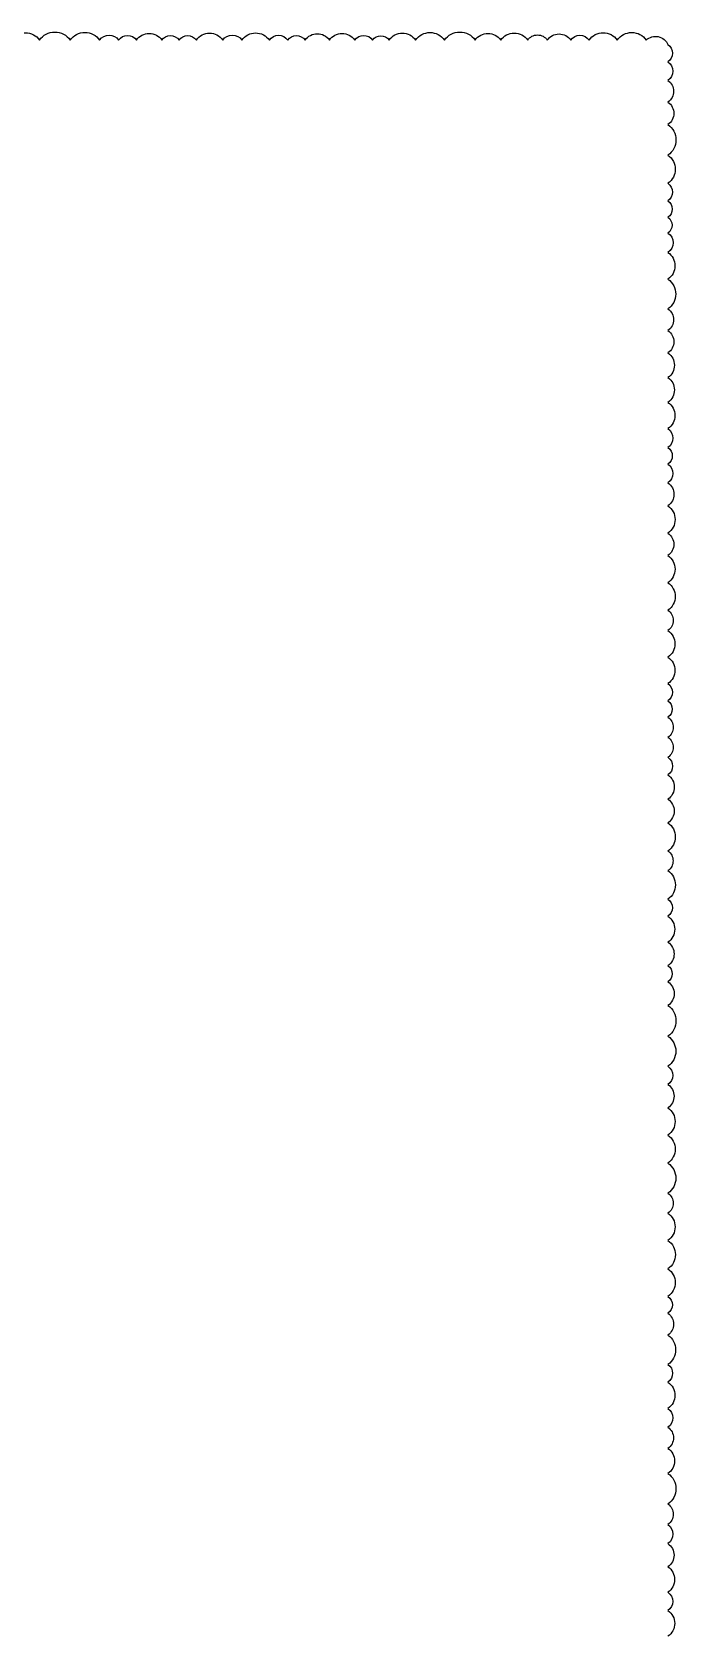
# Model space of a CAD drawing. Header units: millimetres. Extents: x 5400 to 3023951, y -127214 to 225084.
# Drawn here: x 1633122 to 1660911, y -73741 to -4609 of the extents above; entities that cross this region are included whole.
import ezdxf

# ---------------------------------------------------------------- set-up
doc = ezdxf.new("R2010")
doc.units = ezdxf.units.MM
doc.header["$LTSCALE"] = 100
doc.layers.add('ccu11-Dim', color=8, linetype='Continuous')

msp = doc.modelspace()

# ---------------------------------------------------------------- linework, layer by layer
at = {"layer": 'ccu11-Dim', "color": 1}
msp.add_lwpolyline([(1632237.3, -4953.4, -0.5205671), (1633444, -4953.4, -0.5205671), (1634765.2, -4953.4, -0.5205671), (1636038.5, -4953.4, -0.5205671), (1636858.3, -4953.4, -0.5205671), (1637627.1, -4953.4, -0.5205671), (1638727.4, -4953.4, -0.5205671), (1639466.9, -4953.4, -0.5205671), (1640213.4, -4953.4, -0.5205671), (1641352.3, -4953.4, -0.5205671), (1642179.4, -4953.4, -0.5205671), (1643363.7, -4953.4, -0.5205671), (1644157.5, -4953.4, -0.5205671), (1644906.1, -4953.4, -0.5205671), (1645957.5, -4953.4, -0.5205671), (1647049.6, -4953.4, -0.5205671), (1647822, -4953.4, -0.5205671), (1648531.5, -4953.4, -0.5205671), (1649673, -4953.4, -0.5205671), (1650920.9, -4953.4, -0.5205671), (1652244.7, -4953.4, -0.5205671), (1653348.4, -4953.4, -0.5205671), (1654512.7, -4953.4, -0.5205671), (1655359.3, -4953.4, -0.5205671), (1656372.2, -4953.4, -0.5205671), (1657162.4, -4953.4, -0.5205671), (1658377.1, -4953.4, -0.5205671), (1659629.6, -4953.4, -0.5205671), (1660566.5, -5146.3, -0.5205671), (1660566.5, -5895.6, -0.5205671), (1660566.5, -6695.4, -0.5205671), (1660566.5, -7628.9, -0.5205671), (1660566.5, -8600.8, -0.5205671), (1660566.5, -9920.3, -0.5205671), (1660566.5, -11132.7, -0.5205671), (1660566.5, -11887.7, -0.5205671), (1660566.5, -12598.9, -0.5205671), (1660566.5, -13278.1, -0.5205671), (1660566.5, -14111.7, -0.5205671), (1660566.5, -15267.8, -0.5205671), (1660566.5, -16550.9, -0.5205671), (1660566.5, -17481.3, -0.5205671), (1660566.5, -18448.9, -0.5205671), (1660566.5, -19510.3, -0.5205671), (1660566.5, -20578.7, -0.5205671), (1660566.5, -21713.7, -0.5205671), (1660566.5, -22527.8, -0.5205671), (1660566.5, -23242.8, -0.5205671), (1660566.5, -24048.8, -0.5205671), (1660566.5, -25043.5, -0.5205671), (1660566.5, -26223.6, -0.5205671), (1660566.5, -27183.5, -0.5205671), (1660566.5, -28356.9, -0.5205671), (1660566.5, -29549.1, -0.5205671), (1660566.5, -30421.1, -0.5205671), (1660566.5, -31568.7, -0.5205671), (1660566.5, -32708, -0.5205671), (1660566.5, -33458.3, -0.5205671), (1660566.5, -34159.7, -0.5205671), (1660566.5, -35027.7, -0.5205671), (1660566.5, -35886.6, -0.5205671), (1660566.5, -36648.8, -0.5205671), (1660566.5, -37694.7, -0.5205671), (1660566.5, -38713.1, -0.5205671), (1660566.5, -39930.1, -0.5205671), (1660566.5, -40775.8, -0.5205671), (1660566.5, -42009.8, -0.5205671), (1660566.5, -42742.2, -0.5205671), (1660566.5, -43864.1, -0.5205671), (1660566.5, -44876.5, -0.5205671), (1660566.5, -45567, -0.5205671), (1660566.5, -46592.7, -0.5205671), (1660566.5, -47914.2, -0.5205671), (1660566.5, -49215.4, -0.5205671), (1660566.5, -49998.4, -0.5205671), (1660566.5, -51007.5, -0.5205671), (1660566.5, -52186.6, -0.5205671), (1660566.5, -53388.3, -0.5205671), (1660566.5, -54691.2, -0.5205671), (1660566.5, -55549.9, -0.5205671), (1660566.5, -56729.7, -0.5205671), (1660566.5, -57948.7, -0.5205671), (1660566.5, -59138.1, -0.5205671), (1660566.5, -59868.2, -0.5205671), (1660566.5, -60806.1, -0.5205671), (1660566.5, -62072.7, -0.5205671), (1660566.5, -62836.5, -0.5205671), (1660566.5, -63973.8, -0.5205671), (1660566.5, -64784, -0.5205671), (1660566.5, -65695.6, -0.5205671), (1660566.5, -66776.3, -0.5205671), (1660566.5, -68093.6, -0.5205671), (1660566.5, -68978.5, -0.5205671), (1660566.5, -69801.7, -0.5205671), (1660566.5, -70799.4, -0.5205671), (1660566.5, -71901.3, -0.5205671), (1660566.5, -72686.4, -0.5205671), (1660566.5, -73799.1, -0.5205671)], format="xyb", dxfattribs=at)

doc.saveas('drawing.dxf')
